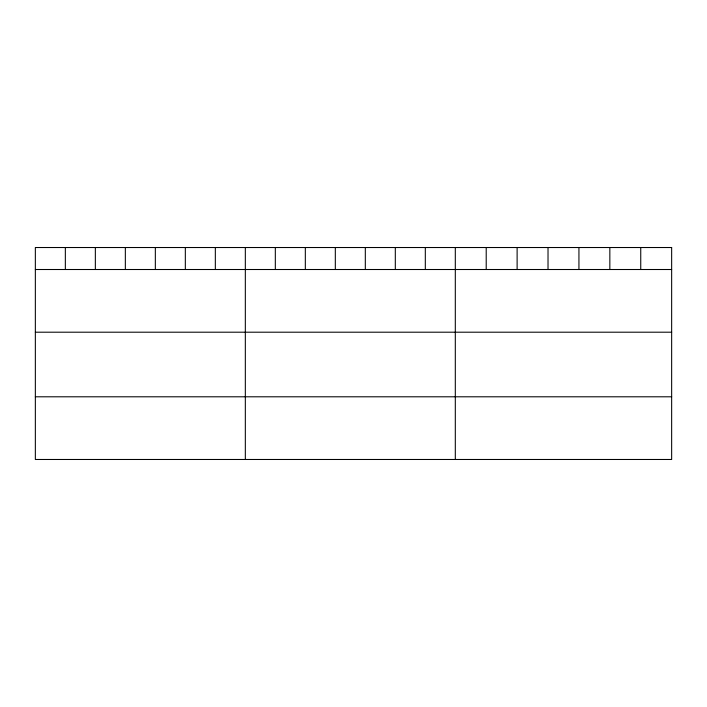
<?xml version="1.0" encoding="UTF-8"?>
<svg xmlns="http://www.w3.org/2000/svg" width="707" height="707" viewBox="0 0 707 707"><rect width="100%" height="100%" fill="white"/><g stroke="black" fill="none" stroke-linecap="round" stroke-linejoin="round"><path stroke-width="1.06" d="M35.35 269.508L671.65 269.508M35.35 332.202L671.65 332.202M35.35 396.795L671.65 396.795M640.745 247.521L640.745 269.508M609.841 247.521L609.841 269.508M578.936 247.521L578.936 269.508M548.022 247.521L548.022 269.508M517.117 247.521L517.117 269.508M486.213 247.521L486.213 269.508M455.308 247.521L455.308 459.479M425.314 247.521L425.314 269.508M395.31 247.521L395.31 269.508M365.316 247.521L365.316 269.508M335.321 247.521L335.321 269.508M305.327 247.521L305.327 269.508M275.323 247.521L275.323 269.508M245.329 247.521L245.329 459.479M215.335 247.521L215.335 269.508M185.331 247.521L185.331 269.508M155.337 247.521L155.337 269.508M125.342 247.521L125.342 269.508M95.348 247.521L95.348 269.508M65.344 247.521L65.344 269.508M671.65 247.521L35.35 247.521L35.35 459.479L671.65 459.479L671.65 247.521"/></g></svg>
